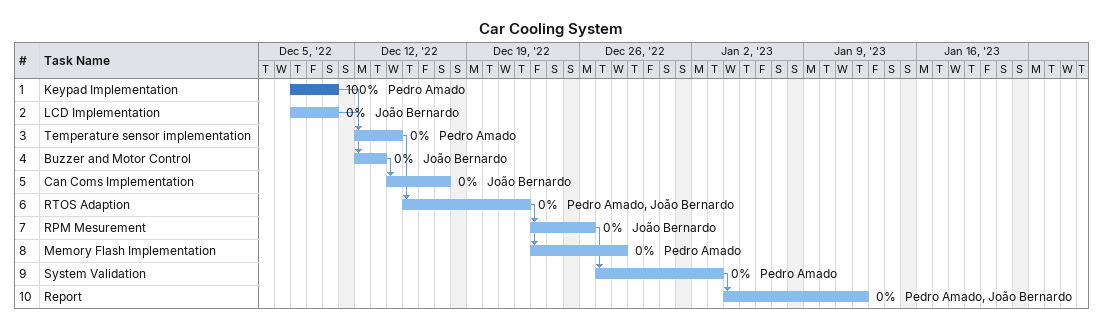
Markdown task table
Car Cooling System

| ID | Task | Start | Finish | Predecessors | Resources | % complete |
|---|---|---|---|---|---|---|
| 1 | Keypad Implementation | 2022-12-08 | 2022-12-10 |  | Pedro Amado | 100 |
| 2 | LCD Implementation | 2022-12-08 | 2022-12-10 |  | João Bernardo | 0 |
| 3 | Temperature sensor implementation | 2022-12-12 | 2022-12-14 | 1 | Pedro Amado | 0 |
| 4 | Buzzer and Motor Control | 2022-12-12 | 2022-12-13 | 2 | João Bernardo | 0 |
| 5 | Can Coms Implementation | 2022-12-14 | 2022-12-17 | 4 | João Bernardo | 0 |
| 6 | RTOS Adaption | 2022-12-15 | 2022-12-22 | 3 | Pedro Amado, João Bernardo | 0 |
| 7 | RPM Mesurement | 2022-12-23 | 2022-12-26 | 6 | João Bernardo | 0 |
| 8 | Memory Flash Implementation | 2022-12-23 | 2022-12-28 | 6 | Pedro Amado | 0 |
| 9 | System Validation | 2022-12-27 | 2023-01-03 | 7 | Pedro Amado | 0 |
| 10 | Report | 2023-01-04 | 2023-01-12 | 9 | Pedro Amado, João Bernardo | 0 |
